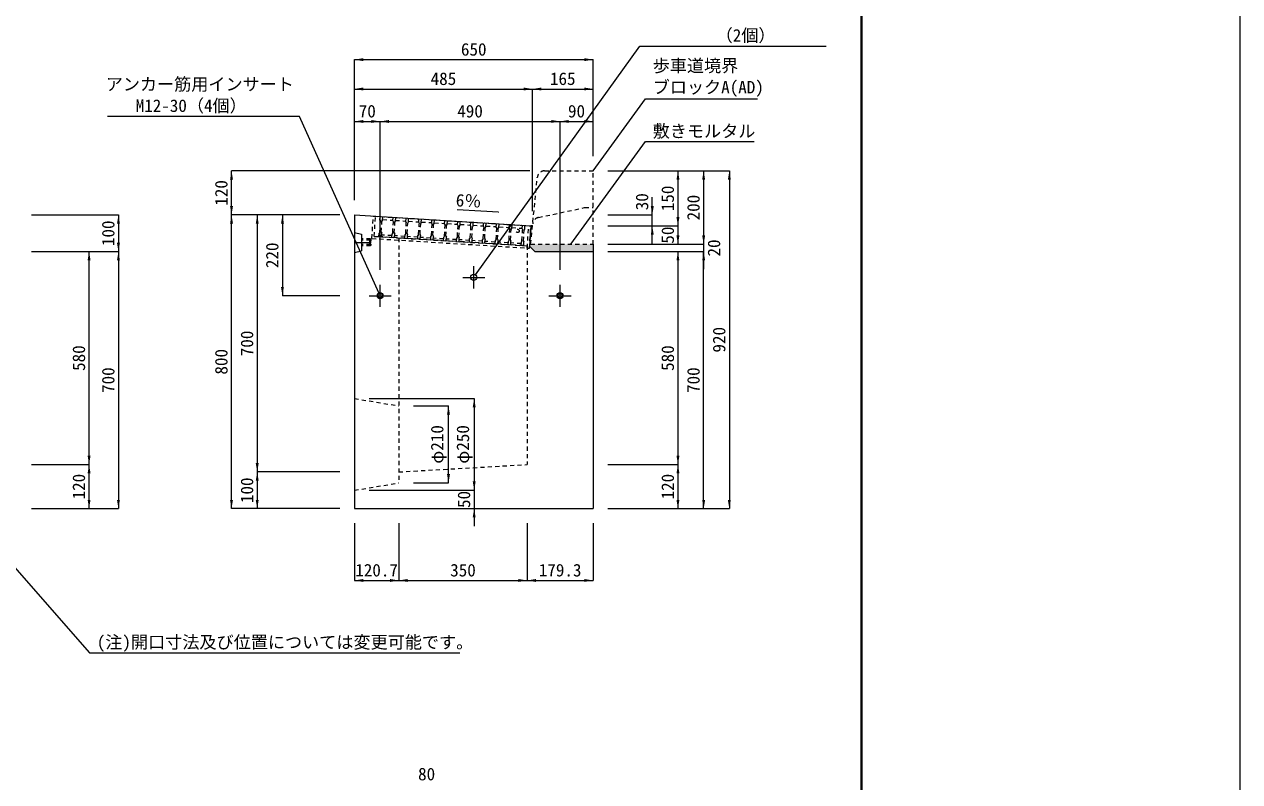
# Model space of a CAD drawing. Units: millimetres at full size. Extents: x 4177 to 21757, y -15978 to -7878.
# Drawn here: x 6726 to 10037, y -13602 to -11540 of the extents above; entities that cross this region are included whole.
import ezdxf
from ezdxf.enums import TextEntityAlignment as Align

# ---------------------------------------------------------------- set-up
doc = ezdxf.new("R2010")
doc.units = ezdxf.units.MM
doc.header["$LTSCALE"] = 15
doc.linetypes.add('USER1', pattern=[1.35, 0.75, -0.6])
for name, color, linetype, lineweight in [('インサート', 3, 'USER1', 5), ('グレーチング', 7, 'Continuous', 5), ('モルタル', 7, 'Continuous', 9), ('中心線', 241, 'Continuous', 13), ('受枠', 3, 'USER1', 9), ('図枠', 7, 'Continuous', 5), ('境界ブロック', 3, 'USER1', 13), ('寸法線', 7, 'Continuous', 13), ('引出線', 4, 'Continuous', 13), ('枠', 1, 'Continuous', 9), ('集水桝', 1, 'Continuous', 13)]:
    doc.layers.add(name, color=color, linetype=linetype, lineweight=lineweight)
doc.layers.add('ハッチング', color=7, linetype='Continuous')
doc.styles.add('ＭＳ ゴシック', font='')
doc.styles.get('ＭＳ ゴシック').set_extended_font_data('MS Gothic')

# ---------------------------------------------------------------- blocks, each defined once
blk = doc.blocks.new('filled_arrow')
at = {"color": 0, "linetype": 'Continuous', "lineweight": -2}
blk.add_solid([(7.5, 1.25), (0, 0), (7.5, -1.25)], dxfattribs=at)
blk = doc.blocks.new('open_arrow')
at = {"color": 0, "linetype": 'Continuous', "lineweight": -2}
blk.add_lwpolyline([(7.5, 1.25), (0, 0), (7.5, -1.25)], dxfattribs=at)

msp = doc.modelspace()

# ---------------------------------------------------------------- hatches: boundary and pattern name
at = {"layer": 'ハッチング'}
msp.add_hatch(color=256, dxfattribs=at).paths.add_polyline_path([(8105.46, -12138.75), (8110.46, -12088.75), (8105.92, -12088.47), (8102.5, -12143.78), (8116.57, -12158.75), (8275.46, -12158.75), (8275.46, -12138.75)])

# ---------------------------------------------------------------- linework, layer by layer
at = {"layer": 'インサート'}
for p, q in [((7669.46, -12124.25), (7644.46, -12124.25)), ((7644.46, -12124.25), (7644.46, -12143.25)), ((7669.46, -12127.75), (7644.46, -12127.75)), ((7669.46, -12139.75), (7644.46, -12139.75)), ((7669.46, -12143.25), (7644.46, -12143.25)), ((7669.46, -12124.25), (7669.46, -12143.25))]:
    msp.add_line(p, q, dxfattribs=at)
at = {"layer": 'インサート', "color": 4}
for p, q in [((7669.46, -12128.4), (7666.46, -12128.4)), ((7666.46, -12128.4), (7666.46, -12139.1)), ((7669.46, -12139.1), (7666.46, -12139.1)), ((7669.96, -12128.9), (7666.96, -12128.9)), ((7666.96, -12128.9), (7666.96, -12138.6)), ((7669.96, -12138.6), (7666.96, -12138.6)), ((7669.96, -12125.25), (7669.46, -12125.25)), ((7669.46, -12125.25), (7669.46, -12128.4)), ((7669.46, -12139.1), (7669.46, -12142.25)), ((7669.96, -12142.25), (7669.46, -12142.25)), ((7669.96, -12125.25), (7669.96, -12128.9)), ((7669.96, -12138.6), (7669.96, -12142.25))]:
    msp.add_line(p, q, dxfattribs=at)
at = {"layer": 'インサート', "linetype": 'Continuous', "lineweight": 9}
for p, q in [((7950.46, -12258.75), (7950.46, -12198.75)), ((7920.46, -12228.75), (7980.46, -12228.75))]:
    msp.add_line(p, q, dxfattribs=at)
for centre, radius in [((7950.46, -12228.75), 8.5), ((7695.46, -12278.75), 8.25), ((7695.46, -12278.75), 6), ((8185.46, -12278.75), 8.25), ((8185.46, -12278.75), 6)]:
    msp.add_circle(centre, radius, dxfattribs=at)
at = {"layer": 'グレーチング', "linetype": 'USER1'}
for p, q in [((7694.61, -12105.11), (7696.4, -12076.16)), ((7695.08, -12073.07), (7695.7, -12063.09)), ((7695.08, -12073.07), (7696.4, -12076.16)), ((7695.7, -12063.09), (8089.95, -12087.48)), ((7698.6, -12105.35), (7700.39, -12076.41)), ((7700.39, -12076.41), (7702.07, -12073.51)), ((7702.07, -12073.51), (7702.69, -12063.53)), ((7702.19, -12071.51), (7730.41, -12073.26)), ((7729.81, -12107.28), (7731.6, -12078.34)), ((7730.29, -12075.25), (7730.91, -12065.27)), ((7730.29, -12075.25), (7731.6, -12078.34)), ((7733.8, -12107.53), (7735.59, -12078.59)), ((7735.59, -12078.59), (7737.28, -12075.68)), ((7737.28, -12075.68), (7737.89, -12065.7)), ((7737.4, -12073.69), (7765.62, -12075.43)), ((7765.02, -12109.46), (7766.81, -12080.52)), ((7765.5, -12077.43), (7766.11, -12067.45)), ((7765.5, -12077.43), (7766.81, -12080.52)), ((7769.01, -12109.71), (7770.8, -12080.76)), ((7770.8, -12080.76), (7772.48, -12077.86)), ((7772.48, -12077.86), (7773.1, -12067.88)), ((7772.61, -12075.87), (7800.82, -12077.61)), ((7800.22, -12111.64), (7802.01, -12082.69)), ((7800.7, -12079.61), (7801.32, -12069.63)), ((7800.7, -12079.61), (7802.01, -12082.69)), ((7804.21, -12111.89), (7806, -12082.94)), ((7806, -12082.94), (7807.69, -12080.04)), ((7807.69, -12080.04), (7808.3, -12070.06)), ((7807.81, -12078.04), (7836.03, -12079.79)), ((7835.43, -12113.82), (7837.22, -12084.87)), ((7835.91, -12081.78), (7836.52, -12071.8)), ((7835.91, -12081.78), (7837.22, -12084.87)), ((7839.42, -12114.06), (7841.21, -12085.12)), ((7841.21, -12085.12), (7842.89, -12082.22)), ((7842.89, -12082.22), (7843.51, -12072.24)), ((7843.02, -12080.22), (7871.24, -12081.97)), ((7871.11, -12083.96), (7871.73, -12073.98)), ((7871.11, -12083.96), (7872.42, -12087.05)), ((7876.42, -12087.3), (7878.1, -12084.39)), ((7878.1, -12084.39), (7878.72, -12074.41)), ((7878.22, -12082.4), (7906.44, -12084.14)), ((7906.32, -12086.14), (7906.93, -12076.16)), ((7913.3, -12086.57), (7913.92, -12076.59)), ((7913.43, -12084.58), (7941.65, -12086.32)), ((7941.52, -12088.32), (7942.14, -12078.34)), ((7948.51, -12088.75), (7949.13, -12078.77)), ((7976.73, -12090.5), (7977.35, -12080.51)), ((7983.71, -12090.93), (7984.33, -12080.95)), ((8011.93, -12092.67), (8012.55, -12082.69)), ((8018.92, -12093.11), (8019.54, -12083.12)), ((8047.14, -12094.85), (8047.76, -12084.87)), ((7692.31, -12117.99), (7692.92, -12108.01)), ((8086.55, -12142.37), (7692.31, -12117.99)), ((7694.61, -12105.11), (7692.92, -12108.01)), ((7698.6, -12105.35), (7699.91, -12108.44)), ((7699.29, -12118.42), (7699.91, -12108.44)), ((7727.82, -12115.18), (7699.6, -12113.43)), ((7727.51, -12120.17), (7728.13, -12110.18)), ((7729.81, -12107.28), (7728.13, -12110.18)), ((7733.8, -12107.53), (7735.12, -12110.62)), ((7734.5, -12120.6), (7735.12, -12110.62)), ((7763.03, -12117.35), (7734.81, -12115.61)), ((7762.72, -12122.34), (7763.33, -12112.36)), ((7765.02, -12109.46), (7763.33, -12112.36)), ((7769.01, -12109.71), (7770.32, -12112.79)), ((7769.7, -12122.78), (7770.32, -12112.79)), ((7798.23, -12119.53), (7770.01, -12117.79)), ((7797.92, -12124.52), (7798.54, -12114.54)), ((7800.22, -12111.64), (7798.54, -12114.54)), ((7804.21, -12111.89), (7805.53, -12114.97)), ((7804.91, -12124.95), (7805.53, -12114.97)), ((7833.13, -12126.7), (7833.75, -12116.72)), ((7835.43, -12113.82), (7833.75, -12116.72)), ((7839.42, -12114.06), (7840.73, -12117.15)), ((7840.11, -12127.13), (7840.73, -12117.15)), ((7870.63, -12115.99), (7868.95, -12118.9)), ((7870.63, -12115.99), (7872.42, -12087.05)), ((7874.63, -12116.24), (7876.42, -12087.3)), ((7874.63, -12116.24), (7875.94, -12119.33)), ((7905.84, -12118.17), (7904.16, -12121.07)), ((7905.84, -12118.17), (7907.63, -12089.23)), ((7906.32, -12086.14), (7907.63, -12089.23)), ((7909.83, -12118.42), (7911.62, -12089.47)), ((7911.62, -12089.47), (7913.3, -12086.57)), ((7941.04, -12120.35), (7942.83, -12091.4)), ((7941.52, -12088.32), (7942.83, -12091.4)), ((7945.04, -12120.6), (7946.83, -12091.65)), ((7946.83, -12091.65), (7948.51, -12088.75)), ((7948.63, -12086.75), (7976.85, -12088.5)), ((7976.25, -12122.53), (7978.04, -12093.58)), ((7976.73, -12090.5), (7978.04, -12093.58)), ((7980.24, -12122.77), (7982.03, -12093.83)), ((7982.03, -12093.83), (7983.71, -12090.93)), ((7983.84, -12088.93), (8012.06, -12090.68)), ((8011.45, -12124.7), (8013.25, -12095.76)), ((8011.93, -12092.67), (8013.25, -12095.76)), ((8015.45, -12124.95), (8017.24, -12096.01)), ((8017.24, -12096.01), (8018.92, -12093.11)), ((8019.04, -12091.11), (8047.26, -12092.85)), ((8046.66, -12126.88), (8048.45, -12097.94)), ((8047.14, -12094.85), (8048.45, -12097.94)), ((8050.65, -12127.13), (8052.44, -12098.18)), ((8052.44, -12098.18), (8054.13, -12095.28)), ((8054.13, -12095.28), (8054.74, -12085.3)), ((8054.25, -12093.29), (8082.47, -12095.03)), ((8081.87, -12129.06), (8083.66, -12100.12)), ((8082.34, -12097.03), (8082.96, -12087.05)), ((8082.34, -12097.03), (8083.66, -12100.12)), ((8085.86, -12129.31), (8087.65, -12100.36)), ((8087.65, -12100.36), (8089.33, -12097.46)), ((8089.33, -12097.46), (8089.95, -12087.48)), ((7833.44, -12121.71), (7805.22, -12119.96)), ((7868.64, -12123.89), (7840.42, -12122.14)), ((7868.33, -12128.88), (7868.95, -12118.9)), ((7875.32, -12129.31), (7875.94, -12119.33)), ((7903.85, -12126.06), (7875.63, -12124.32)), ((7903.54, -12131.05), (7904.16, -12121.07)), ((7909.83, -12118.42), (7911.14, -12121.51)), ((7910.53, -12131.49), (7911.14, -12121.51)), ((7939.05, -12128.24), (7910.83, -12126.5)), ((7938.74, -12133.23), (7939.36, -12123.25)), ((7941.04, -12120.35), (7939.36, -12123.25)), ((7945.04, -12120.6), (7946.35, -12123.68)), ((7945.73, -12133.66), (7946.35, -12123.68)), ((7974.26, -12130.42), (7946.04, -12128.67)), ((7973.95, -12135.41), (7974.57, -12125.43)), ((7976.25, -12122.53), (7974.57, -12125.43)), ((7980.24, -12122.77), (7981.55, -12125.86)), ((7980.94, -12135.84), (7981.55, -12125.86)), ((8009.46, -12132.6), (7981.24, -12130.85)), ((8009.16, -12137.59), (8009.77, -12127.61)), ((8011.45, -12124.7), (8009.77, -12127.61)), ((8015.45, -12124.95), (8016.76, -12128.04)), ((8016.14, -12138.02), (8016.76, -12128.04)), ((8044.67, -12134.77), (8016.45, -12133.03)), ((8044.36, -12139.76), (8044.98, -12129.78)), ((8046.66, -12126.88), (8044.98, -12129.78)), ((8050.65, -12127.13), (8051.96, -12130.22)), ((8051.35, -12140.2), (8051.96, -12130.22)), ((8079.87, -12136.95), (8051.66, -12135.21)), ((8079.57, -12141.94), (8080.18, -12131.96)), ((8081.87, -12129.06), (8080.18, -12131.96)), ((8085.86, -12129.31), (8087.17, -12132.39)), ((8086.55, -12142.37), (8087.17, -12132.39))]:
    msp.add_line(p, q, dxfattribs=at)
at = {"layer": 'モルタル'}
for p, q in [((8110.46, -12088.75), (8105.92, -12088.47)), ((8275.46, -12138.75), (8275.46, -12158.75))]:
    msp.add_line(p, q, dxfattribs=at)
at = {"layer": '中心線'}
for p, q in [((7625.46, -12133.75), (7669.46, -12133.75)), ((7695.46, -12308.75), (7695.46, -12248.75)), ((8185.46, -12308.75), (8185.46, -12248.75)), ((7665.46, -12278.75), (7725.46, -12278.75)), ((8155.46, -12278.75), (8215.46, -12278.75))]:
    msp.add_line(p, q, dxfattribs=at)
at = {"layer": '受枠'}
for p, q in [((7672.97, -12122.8), (7676.74, -12061.92)), ((7676.74, -12061.92), (8105.92, -12088.47)), ((7679.33, -12117.19), (7682.73, -12062.29)), ((7679.33, -12117.19), (8096.53, -12142.99)), ((8096.16, -12148.98), (8099.93, -12088.1)), ((8102.15, -12149.35), (8105.92, -12088.47)), ((7672.97, -12122.8), (8102.15, -12149.35))]:
    msp.add_line(p, q, dxfattribs=at)
msp.add_circle((8069.95, -12102.27), 4.5, dxfattribs=at)
at = {"layer": '図枠', "lineweight": 40}
msp.add_line((9007.1, -9408.4), (9007.1, -14948.4), dxfattribs=at)
at = {"layer": '境界ブロック'}
for p, q in [((8143.56, -11938.75), (8275.46, -11938.75)), ((8275.46, -12138.75), (8275.46, -11938.75)), ((8105.46, -12138.75), (8123.66, -11956.76)), ((8126.72, -12065.69), (8252.46, -12038.75)), ((8252.46, -12038.75), (8275.46, -12038.75)), ((8105.46, -12138.75), (8275.46, -12138.75))]:
    msp.add_line(p, q, dxfattribs=at)
for centre, start in [((8143.56, -11958.75), 90), ((8130.91, -12085.25), 102.09476)]:
    msp.add_arc(centre, 20, start, 174.28941, dxfattribs=at)
at = {"layer": '寸法線'}
for p, q in [((7625.46, -11635.78), (8275.46, -11635.78)), ((7625.46, -12018.75), (7625.46, -11635.78)), ((8275.46, -11898.75), (8275.46, -11635.78)), ((7625.46, -11715.78), (8110.46, -11715.78)), ((7625.46, -12018.75), (7625.46, -11715.78)), ((8110.46, -12048.75), (8110.46, -11715.78)), ((8110.46, -11715.78), (8275.46, -11715.78)), ((8110.46, -12048.75), (8110.46, -11715.78)), ((8275.46, -11898.75), (8275.46, -11715.78)), ((7625.46, -11804.16), (7695.46, -11804.16)), ((7625.46, -12018.75), (7625.46, -11804.16)), ((7695.46, -12208.75), (7695.46, -11804.16)), ((7695.46, -11804.16), (8185.46, -11804.16)), ((7695.46, -12208.75), (7695.46, -11804.16)), ((8185.46, -12208.75), (8185.46, -11804.16)), ((8185.46, -11804.16), (8275.46, -11804.16)), ((8185.46, -12208.75), (8185.46, -11804.16)), ((8275.46, -11898.75), (8275.46, -11804.16)), ((7290.59, -12058.75), (7290.59, -11938.75)), ((8103.56, -11938.75), (7290.59, -11938.75)), ((8315.46, -11938.75), (8506.81, -11938.75)), ((8315.46, -11938.75), (8576.81, -11938.75)), ((8315.46, -11938.75), (8646.81, -11938.75)), ((8506.81, -11938.75), (8506.81, -12088.75)), ((8576.81, -11938.75), (8576.81, -12138.75)), ((8646.81, -11938.75), (8646.81, -12858.75)), ((8436.81, -12136.75), (8436.81, -12010.75)), ((8506.81, -12040.75), (8506.81, -12138.75)), ((6746.1, -12058.75), (6982.56, -12058.75)), ((6982.56, -12058.75), (6982.56, -12158.75)), ((7290.59, -12858.75), (7290.59, -12058.75)), ((7585.46, -12058.75), (7290.59, -12058.75)), ((7585.46, -12058.75), (7290.59, -12058.75)), ((7360.59, -12058.75), (7360.59, -12758.75)), ((7585.46, -12058.75), (7360.59, -12058.75)), ((7429.38, -12058.75), (7429.38, -12278.75)), ((7585.46, -12058.75), (7429.38, -12058.75)), ((8315.46, -12058.75), (8436.81, -12058.75)), ((8315.46, -12088.75), (8506.81, -12088.75)), ((8315.46, -12088.75), (8506.81, -12088.75)), ((8315.46, -12088.75), (8436.81, -12088.75)), ((8576.81, -12090.75), (8576.81, -12206.75)), ((8315.46, -12138.75), (8506.81, -12138.75)), ((8315.46, -12138.75), (8576.81, -12138.75)), ((8315.46, -12138.75), (8576.81, -12138.75)), ((6746.1, -12158.75), (6982.56, -12158.75)), ((6746.1, -12158.75), (6902.56, -12158.75)), ((6746.1, -12158.75), (6982.56, -12158.75)), ((6902.56, -12738.75), (6902.56, -12158.75)), ((6982.56, -12158.75), (6982.56, -12858.75)), ((8315.46, -12158.75), (8576.81, -12158.75)), ((8315.46, -12158.75), (8506.81, -12158.75)), ((8315.46, -12158.75), (8576.81, -12158.75)), ((8506.81, -12158.75), (8506.81, -12738.75)), ((8576.81, -12858.75), (8576.81, -12158.75)), ((7585.46, -12278.75), (7429.38, -12278.75)), ((7665.46, -12558.75), (7951.69, -12558.75)), ((7786.16, -12578.75), (7881.69, -12578.75)), ((7881.69, -12788.75), (7881.69, -12578.75)), ((7951.69, -12558.75), (7951.69, -12808.75)), ((6746.1, -12738.75), (6902.56, -12738.75)), ((6746.1, -12738.75), (6902.56, -12738.75)), ((6902.56, -12858.75), (6902.56, -12738.75)), ((8315.46, -12738.75), (8506.81, -12738.75)), ((8315.46, -12738.75), (8506.81, -12738.75)), ((8506.81, -12738.75), (8506.81, -12858.75)), ((7585.46, -12758.75), (7360.59, -12758.75)), ((7360.59, -12758.75), (7360.59, -12858.75)), ((7585.46, -12758.75), (7360.59, -12758.75)), ((7951.69, -12760.75), (7951.69, -12906.75)), ((7665.46, -12808.75), (7951.69, -12808.75)), ((7665.46, -12808.75), (7951.69, -12808.75)), ((7786.16, -12788.75), (7881.69, -12788.75)), ((6746.1, -12858.75), (6902.56, -12858.75)), ((6746.1, -12858.75), (6982.56, -12858.75)), ((7585.46, -12858.75), (7290.59, -12858.75)), ((7585.46, -12858.75), (7360.59, -12858.75)), ((8315.46, -12858.75), (8506.81, -12858.75)), ((8315.46, -12858.75), (8576.81, -12858.75)), ((8315.46, -12858.75), (8646.81, -12858.75)), ((7625.46, -12898.75), (7625.46, -13054.35)), ((7746.16, -12898.75), (7746.16, -13054.35)), ((7746.16, -12898.75), (7746.16, -13054.35)), ((8096.16, -12898.75), (8096.16, -13054.35)), ((8096.16, -12898.75), (8096.16, -13054.35)), ((8275.46, -12898.75), (8275.46, -13054.35)), ((7625.46, -13054.35), (7746.16, -13054.35)), ((7746.16, -13054.35), (8096.16, -13054.35)), ((8096.16, -13054.35), (8275.46, -13054.35))]:
    msp.add_line(p, q, dxfattribs=at)
at = {"layer": '引出線'}
for points in [[(7955.46, -12221.79), (8403.01, -11599.15), (8910.19, -11599.15)], [(8275.46, -11938.75), (8418.03, -11742.27), (8723.29, -11742.27)], [(7692.08, -12271.22), (7475.85, -11790.62), (6952.76, -11790.62)], [(8214.82, -12138.75), (8418.03, -11858.7), (8714.52, -11858.7)], [(8018.19, -12051.45), (7969.86, -12048.46), (7905.47, -12044.48)], [(6406.1, -12683.75), (6903.56, -13251.42), (7912.55, -13251.42)]]:
    msp.add_lwpolyline(points, dxfattribs=at)
at = {"layer": '枠'}
msp.add_line((10037.1, -7878.4), (10037.1, -15978.4), dxfattribs=at)
at = {"layer": '集水桝'}
for p, q in [((7625.46, -12058.75), (7625.46, -12858.75)), ((7625.46, -12058.75), (8105.92, -12088.47)), ((8105.92, -12088.47), (8102.5, -12143.78)), ((8102.5, -12143.78), (8116.57, -12158.75)), ((8116.57, -12158.75), (8275.46, -12158.75)), ((8275.46, -12158.75), (8275.46, -12858.75)), ((7625.46, -12858.75), (8275.46, -12858.75))]:
    msp.add_line(p, q, dxfattribs=at)
at = {"layer": '集水桝', "lineweight": 9}
for p, q in [((7625.46, -12106.25), (7644.46, -12111.25)), ((7644.46, -12111.25), (7644.46, -12156.25)), ((7625.46, -12161.25), (7644.46, -12156.25))]:
    msp.add_line(p, q, dxfattribs=at)
at = {"layer": '集水桝', "linetype": 'USER1', "lineweight": 15}
for p, q in [((7746.16, -12121.32), (7746.16, -12788.75)), ((8096.16, -12142.97), (8096.16, -12738.75)), ((7625.46, -12558.75), (7746.16, -12578.75)), ((7746.16, -12758.75), (8096.16, -12738.75)), ((7625.46, -12808.75), (7746.16, -12788.75))]:
    msp.add_line(p, q, dxfattribs=at)

# ---------------------------------------------------------------- block references
at = {"layer": '寸法線', "xscale": 3.2, "yscale": 3.2}
for p in [(7625.46, -11635.78), (7625.46, -11715.78), (8110.46, -11715.78), (7625.46, -11804.16), (7695.46, -11804.16), (8185.46, -11804.16), (7625.46, -13054.35), (7746.16, -13054.35), (8096.16, -13054.35)]:
    msp.add_blockref('filled_arrow', p, dxfattribs=at)
for p, rotation in [((8275.46, -11635.78), 180), ((8110.46, -11715.78), 180), ((8275.46, -11715.78), 180), ((7695.46, -11804.16), 180), ((8185.46, -11804.16), 180), ((8275.46, -11804.16), 180), ((7290.59, -11938.75), 270), ((8506.81, -11938.75), 270), ((8576.81, -11938.75), 270), ((8646.81, -11938.75), 270), ((7290.59, -12058.75), 90), ((8436.81, -12058.75), 90), ((6982.56, -12058.75), 270), ((7290.59, -12058.75), 270), ((7360.59, -12058.75), 270), ((7429.38, -12058.75), 270), ((8506.81, -12088.75), 90), ((8506.81, -12088.75), 90), ((8436.81, -12088.75), 270), ((8506.81, -12138.75), 90), ((8576.81, -12138.75), 90), ((8576.81, -12138.75), 90), ((6982.56, -12158.75), 90), ((6902.56, -12158.75), 270), ((6982.56, -12158.75), 270), ((8506.81, -12158.75), 270), ((8576.81, -12158.75), 270), ((8576.81, -12158.75), 270), ((7429.38, -12278.75), 90), ((7881.69, -12578.75), 270), ((7951.69, -12558.75), 270), ((6902.56, -12738.75), 90), ((6902.56, -12738.75), 270), ((7360.59, -12758.75), 90), ((8506.81, -12738.75), 90), ((8506.81, -12738.75), 270), ((7360.59, -12758.75), 270), ((7881.69, -12788.75), 90), ((7951.69, -12808.75), 90), ((7951.69, -12808.75), 90), ((6902.56, -12858.75), 90), ((6982.56, -12858.75), 90), ((7290.59, -12858.75), 90), ((7360.59, -12858.75), 90), ((8506.81, -12858.75), 90), ((8576.81, -12858.75), 90), ((8646.81, -12858.75), 90), ((7951.69, -12858.75), 270), ((7746.16, -13054.35), 180), ((8096.16, -13054.35), 180), ((8275.46, -13054.35), 180)]:
    msp.add_blockref('filled_arrow', p, dxfattribs=dict(at, rotation=rotation))
at = {"layer": '引出線', "xscale": 0.16, "yscale": 0.16}
for name, p, rotation in [('open_arrow', (8275.46, -11938.75), 54), ('open_arrow', (8018.19, -12051.45), 176.5), ('open_arrow', (8214.82, -12138.75), 54), ('filled_arrow', (7955.46, -12221.79), 54.3), ('open_arrow', (7692.08, -12271.22), 114.2)]:
    msp.add_blockref(name, p, dxfattribs=dict(at, rotation=rotation))

# ---------------------------------------------------------------- texts
at = {"layer": '寸法線', "style": 'ＭＳ ゴシック'}
for s, p in [('650', (7950.46, -11607.78)), ('485', (7867.96, -11687.78)), ('165', (8192.96, -11687.78)), ('70', (7660.46, -11776.16)), ('490', (7940.46, -11776.16)), ('90', (8230.46, -11776.16)), ('120.7', (7685.81, -13026.35)), ('350', (7921.16, -13026.35)), ('179.3', (8185.81, -13026.35)), ('80', (7822.11, -13581.61))]:
    msp.add_text(s, height=34.18, dxfattribs=at).set_placement(p, align=Align.MIDDLE_CENTER)
for s, p in [('120', (7262.59, -11998.75)), ('150', (8478.81, -12013.75)), ('30', (8408.81, -12022.76)), ('200', (8548.81, -12038.75)), ('100', (6954.56, -12108.75)), ('50', (8478.81, -12113.75)), ('220', (7401.38, -12168.75)), ('20', (8604.81, -12148.75)), ('700', (7332.59, -12408.75)), ('920', (8618.81, -12398.75)), ('580', (6874.56, -12448.75)), ('800', (7262.59, -12458.75)), ('580', (8478.81, -12448.75)), ('700', (6954.56, -12508.75)), ('700', (8548.81, -12508.75)), ('φ210', (7850.77, -12683.75)), ('φ250', (7920.77, -12683.75)), ('120', (6874.56, -12798.75)), ('100', (7332.59, -12808.75)), ('120', (8478.81, -12798.75)), ('50', (7923.69, -12833.75))]:
    msp.add_text(s, height=34.18, rotation=90, dxfattribs=at).set_placement(p, align=Align.MIDDLE_CENTER)
at = {"layer": '引出線', "style": 'ＭＳ ゴシック'}
for s, p in [('\u3000\u3000\u3000\u3000（2個）', (8423.01, -11597.05)), ('歩車道境界', (8438.03, -11679.66)), ('アンカー筋用インサート', (6947.89, -11730.02)), ('ブロックA(AD)', (8438.03, -11738.16)), ('M12-30（4個）\u3000', (7029.48, -11788.52))]:
    msp.add_text(s, height=34.18, dxfattribs=at).set_placement(p, align=Align.BOTTOM_LEFT)
for s, p in [('敷きモルタル', (8438.03, -11813.3)), ('(注)開口寸法及び位置については変更可能です。', (6923.56, -13205.29))]:
    msp.add_text(s, height=34.18, dxfattribs=at).set_placement(p, align=Align.TOP_LEFT)
msp.add_text('6％', height=34.18, rotation=356.46, dxfattribs=at).set_placement((7972.53, -12005.34), align=Align.TOP_RIGHT)

doc.saveas('drawing.dxf')
